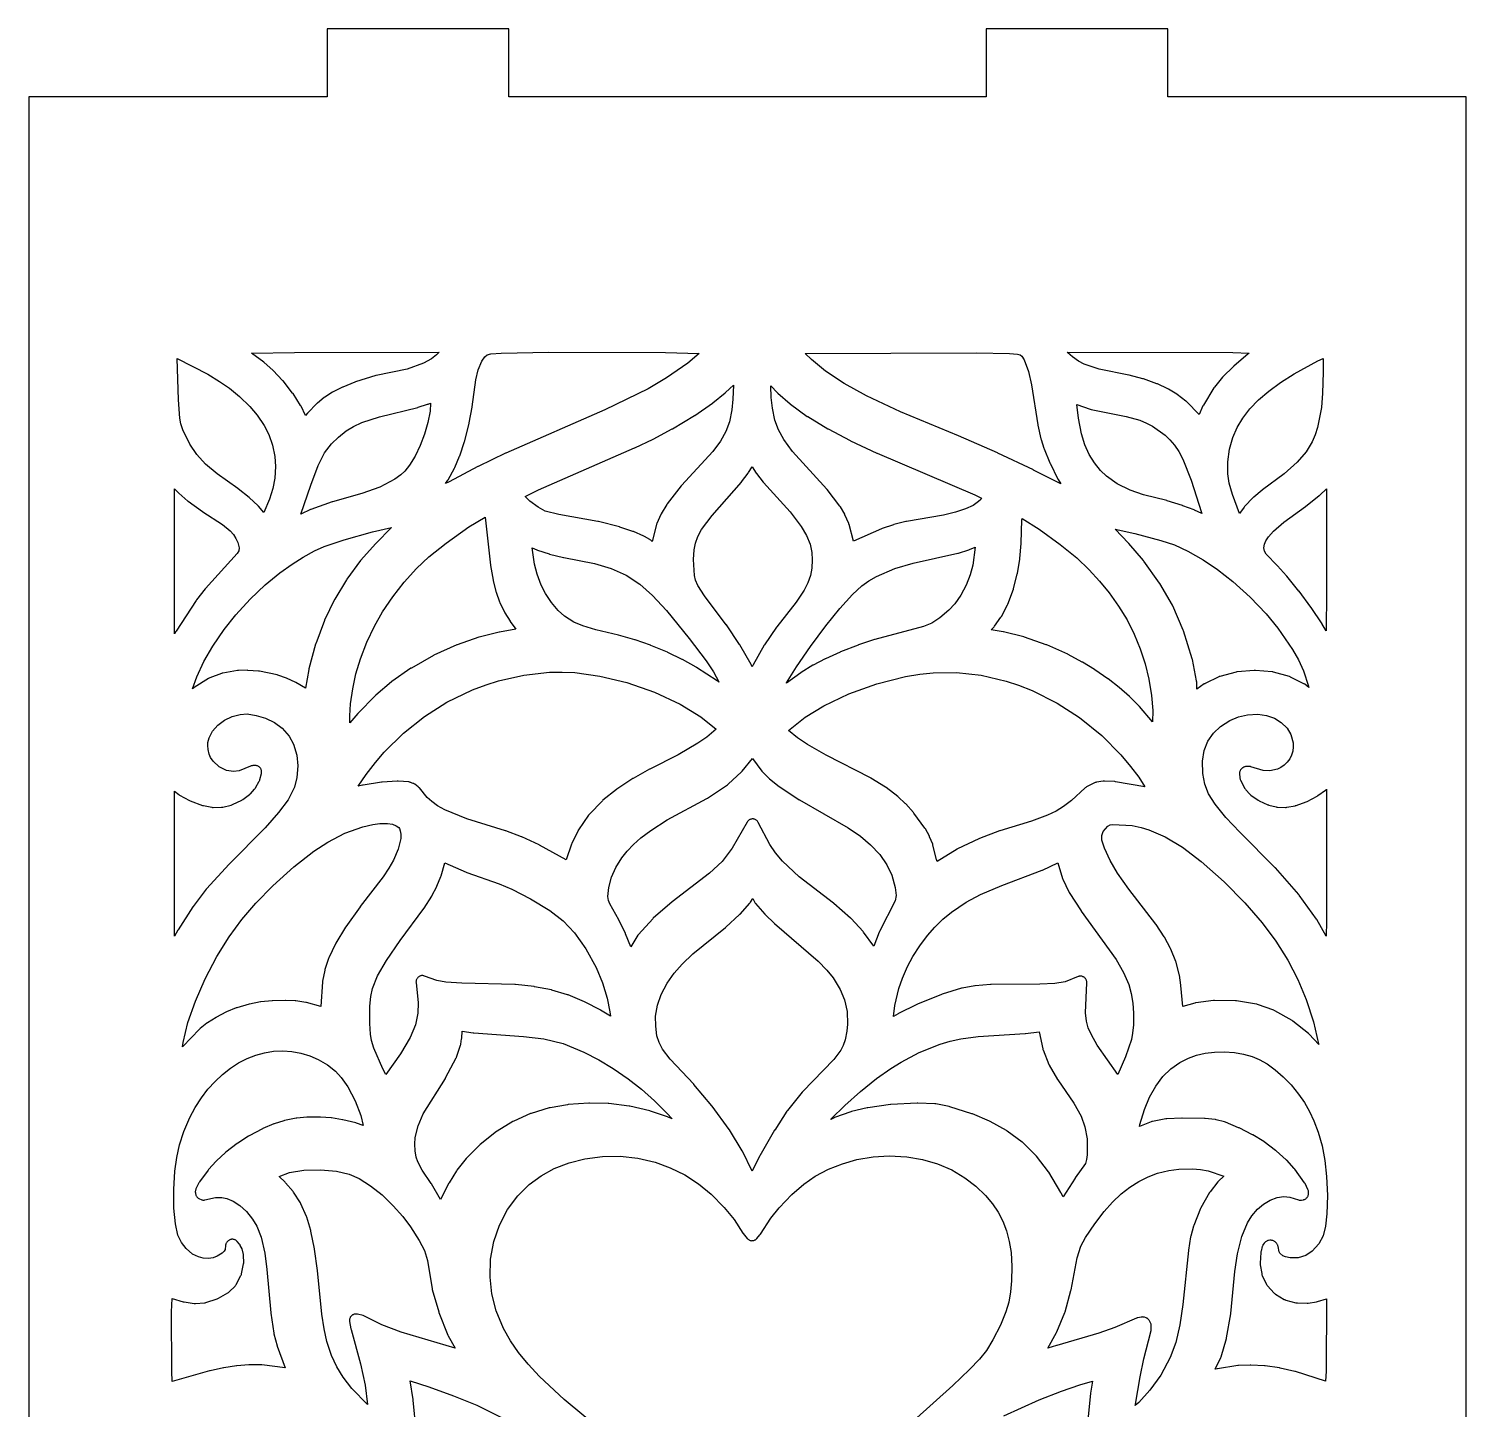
# Model space of a CAD drawing. Header units: millimetres. Extents: x 10 to 410, y 18 to 283.
# Drawn here: x 10 to 73.3, y 222.2 to 283 of the extents above; entities that cross this region are included whole.
import ezdxf

# ---------------------------------------------------------------- set-up
doc = ezdxf.new("R2010")
doc.units = ezdxf.units.MM
doc.layers.add('CUT', color=1, linetype='Continuous')

msp = doc.modelspace()

# ---------------------------------------------------------------- linework, layer by layer
at = {"layer": 'CUT'}
for points in [[(52.134, 160), (52.134, 157), (60.134, 157), (60.134, 160), (73.268, 160), (73.268, 280), (60.134, 280), (60.134, 283), (52.134, 283), (52.134, 280), (31.134, 280), (31.134, 283), (23.134, 283), (23.134, 280), (10, 280), (10, 160), (23.134, 160), (23.134, 157), (31.134, 157), (31.134, 160)], [(18.296, 263.406), (17.784, 263.835), (17.403, 264.252), (17.093, 264.714), (16.781, 265.343), (16.7, 265.604), (16.652, 265.863), (16.588, 266.671), (16.528, 268.49), (17.875, 267.791), (18.401, 267.478), (18.836, 267.176), (19.277, 266.812), (19.729, 266.373), (20.054, 265.992), (20.358, 265.541), (20.562, 265.138), (20.731, 264.663), (20.83, 264.174), (20.858, 263.738), (20.824, 263.221), (20.736, 262.76), (20.591, 262.286), (20.349, 261.701), (20.111, 261.983), (20.087, 262.008), (19.716, 262.353), (19.699, 262.367), (19.215, 262.751), (19.203, 262.76)], [(28.057, 268.764), (27.947, 268.64), (27.721, 268.471), (27.38, 268.281), (26.659, 268.015), (25.297, 267.738), (25.272, 267.731), (24.378, 267.458), (24.352, 267.449), (23.822, 267.229), (23.802, 267.22), (23.395, 267.013), (23.372, 267.001), (23.027, 266.784), (22.997, 266.762), (22.703, 266.518), (22.682, 266.5), (22.28, 266.094), (22.267, 266.079), (22.178, 265.976), (22.175, 265.983), (21.984, 266.388), (21.966, 266.42), (21.631, 266.939), (21.615, 266.961), (21.191, 267.495), (21.175, 267.512), (20.758, 267.956), (20.742, 267.971), (20.368, 268.309), (20.343, 268.328), (19.797, 268.721), (21.69, 268.755)], [(29.516, 266.358), (29.683, 267.55), (29.779, 267.983), (29.947, 268.374), (30.08, 268.553), (30.177, 268.642), (30.344, 268.688), (30.79, 268.726), (32.883, 268.761), (38.021, 268.746), (39.504, 268.709), (39.514, 268.708), (39.001, 268.284), (38.072, 267.631), (37.267, 267.146), (35.355, 266.23), (30.992, 264.318), (30.983, 264.313), (29.774, 263.728), (29.766, 263.724), (28.506, 263.063), (28.342, 262.984), (28.44, 263.124), (28.456, 263.15), (28.735, 263.655), (28.747, 263.68), (28.964, 264.184), (28.972, 264.206), (29.184, 264.837), (29.19, 264.859), (29.385, 265.641), (29.389, 265.658), (29.514, 266.346)], [(51.706, 268.741), (53.166, 268.707), (53.522, 268.676), (53.639, 268.648), (53.708, 268.585), (53.814, 268.427), (54.008, 267.913), (54.134, 267.322), (54.409, 265.564), (54.412, 265.546), (54.546, 264.948), (54.553, 264.924), (54.679, 264.531), (54.687, 264.51), (54.943, 263.889), (54.951, 263.872), (55.298, 263.175), (55.309, 263.156), (55.422, 262.967), (54.228, 263.575), (54.221, 263.579), (52.647, 264.323), (52.64, 264.326), (50.922, 265.083), (50.916, 265.086), (48.365, 266.131), (46.867, 266.839), (45.888, 267.386), (45.074, 267.928), (44.454, 268.435), (44.179, 268.706)], [(55.721, 268.763), (62.996, 268.745), (63.715, 268.725), (63.695, 268.711), (63.675, 268.695), (63.036, 268.15), (63.02, 268.136), (62.559, 267.675), (62.541, 267.656), (62.183, 267.224), (62.159, 267.191), (61.698, 266.437), (61.68, 266.402), (61.517, 266.024), (60.955, 266.585), (60.927, 266.609), (60.547, 266.899), (60.523, 266.916), (60.167, 267.132), (60.141, 267.145), (59.681, 267.363), (59.654, 267.374), (59.057, 267.583), (59.034, 267.59), (58.437, 267.744), (58.424, 267.747), (57.111, 268.022), (56.453, 268.235), (56.197, 268.364), (55.934, 268.551), (55.739, 268.741)], [(66.485, 264.816), (66.221, 264.382), (65.83, 263.921), (65.253, 263.406), (64.3, 262.707), (64.285, 262.695), (63.916, 262.382), (63.895, 262.363), (63.515, 261.966), (63.494, 261.942), (63.284, 261.666), (62.977, 262.5), (62.833, 263.001), (62.773, 263.409), (62.781, 263.93), (62.853, 264.493), (62.995, 265.008), (63.181, 265.443), (63.429, 265.862), (63.741, 266.268), (64.121, 266.664), (64.572, 267.052), (65.096, 267.433), (65.695, 267.809), (66.735, 268.375), (66.976, 268.492), (66.977, 267.883), (66.944, 266.958), (66.89, 266.324), (66.728, 265.454), (66.62, 265.122)], [(32.723, 261.763), (32.417, 261.937), (32.059, 262.205), (31.846, 262.404), (32.438, 262.697), (36.665, 264.547), (36.673, 264.551), (37.475, 264.935), (37.485, 264.94), (38.321, 265.383), (38.334, 265.39), (39.303, 265.97), (39.319, 265.98), (40.096, 266.516), (40.113, 266.529), (40.655, 266.968), (40.67, 266.981), (41.02, 267.309), (40.994, 266.696), (40.95, 266.22), (40.841, 265.692), (40.681, 265.27), (40.441, 264.848), (40.103, 264.392), (38.73, 262.894), (38.716, 262.877), (38.102, 262.093), (38.083, 262.065), (37.833, 261.649), (37.818, 261.619), (37.639, 261.221), (37.63, 261.198), (37.623, 261.174), (37.44, 260.434), (37.376, 260.487), (37.357, 260.501), (37.338, 260.513), (37.102, 260.651), (37.072, 260.666), (36.614, 260.865), (36.592, 260.873), (36.022, 261.066), (36.002, 261.072), (35.075, 261.31), (35.054, 261.314), (33.329, 261.615)], [(50.263, 261.588), (48.625, 261.31), (48.605, 261.306), (48.08, 261.176), (48.058, 261.169), (47.56, 261.002), (47.535, 260.993), (46.294, 260.441), (46.103, 261.178), (46.097, 261.199), (46.089, 261.219), (45.925, 261.599), (45.911, 261.628), (45.722, 261.955), (45.702, 261.985), (45.144, 262.712), (45.129, 262.73), (43.618, 264.396), (43.24, 264.915), (43.004, 265.344), (42.843, 265.772), (42.73, 266.303), (42.682, 266.774), (42.658, 267.282), (42.954, 266.978), (42.97, 266.964), (43.51, 266.488), (43.53, 266.472), (44.264, 265.939), (44.283, 265.926), (45.163, 265.392), (45.178, 265.383), (46.159, 264.869), (46.17, 264.863), (47.33, 264.319), (47.34, 264.315), (51.645, 262.488), (51.935, 262.337), (51.898, 262.281), (51.801, 262.183), (51.564, 262.021), (51.226, 261.864), (50.79, 261.718)], [(22.743, 263.771), (23.023, 264.327), (23.322, 264.725), (23.631, 265.028), (23.977, 265.301), (24.297, 265.496), (24.659, 265.666), (25.431, 265.92), (27.127, 266.335), (27.145, 266.34), (27.549, 266.469), (27.573, 266.477), (27.688, 266.526), (27.66, 266.168), (27.561, 265.666), (27.411, 265.15), (27.221, 264.65), (27, 264.189), (26.76, 263.794), (26.55, 263.529), (26.373, 263.362), (26.111, 263.171), (25.451, 262.828), (24.666, 262.544), (23.376, 262.18), (23.358, 262.175), (22.417, 261.84), (22.395, 261.831), (21.973, 261.639), (22.413, 262.909)], [(60.088, 262.227), (59.07, 262.489), (58.474, 262.695), (57.904, 262.973), (57.43, 263.306), (57.168, 263.555), (56.901, 263.886), (56.675, 264.262), (56.488, 264.687), (56.337, 265.176), (56.197, 265.862), (56.126, 266.456), (56.722, 266.255), (56.755, 266.246), (58.299, 265.929), (58.899, 265.764), (59.196, 265.645), (59.465, 265.502), (60.016, 265.105), (60.229, 264.904), (60.426, 264.67), (60.613, 264.388), (60.794, 264.049), (61.168, 263.132), (61.621, 261.708), (61.633, 261.662), (61.302, 261.811), (61.286, 261.817), (60.794, 262.006), (60.778, 262.011), (60.102, 262.223)], [(41.877, 255), (41.862, 254.969), (41.84, 254.914), (41.807, 254.991), (41.792, 255.022), (41.301, 255.882), (41.289, 255.902), (40.705, 256.757), (40.697, 256.768), (39.74, 258.032), (39.449, 258.499), (39.352, 258.723), (39.297, 258.934), (39.259, 259.642), (39.284, 260.057), (39.343, 260.361), (39.449, 260.65), (39.615, 260.953), (40.083, 261.577), (41.364, 263.045), (41.376, 263.06), (41.666, 263.442), (41.682, 263.464), (41.834, 263.711), (42.009, 263.442), (42.023, 263.423), (42.32, 263.041), (42.333, 263.025), (43.506, 261.735), (43.999, 261.092), (44.232, 260.688), (44.386, 260.31), (44.466, 259.95), (44.482, 259.628), (44.461, 259.254), (44.402, 258.927), (44.296, 258.617), (44.127, 258.289), (43.77, 257.765), (42.923, 256.676), (42.913, 256.662), (42.385, 255.887), (42.373, 255.868)], [(17.768, 258.348), (17.379, 257.855), (17.364, 257.834), (16.486, 256.481), (16.477, 256.466), (16.416, 256.358), (16.411, 262.744), (16.588, 262.569), (16.605, 262.554), (17.008, 262.212), (17.023, 262.2), (17.647, 261.743), (17.661, 261.733), (18.526, 261.175), (18.872, 260.896), (19.017, 260.734), (19.121, 260.568), (19.198, 260.383), (19.258, 260.147), (19.249, 260.019), (19.18, 259.897), (17.781, 258.364)], [(64.784, 260.885), (65.233, 261.282), (66.186, 261.969), (66.197, 261.977), (66.801, 262.458), (66.817, 262.472), (67.123, 262.755), (67.121, 258.197), (67.099, 256.496), (66.929, 256.79), (66.92, 256.804), (66.442, 257.524), (66.434, 257.536), (65.914, 258.238), (65.906, 258.247), (65.37, 258.909), (65.361, 258.919), (64.963, 259.364), (64.953, 259.375), (64.456, 259.873), (64.382, 260.011), (64.36, 260.147), (64.386, 260.308), (64.451, 260.457), (64.566, 260.634)], [(30.321, 259.394), (30.324, 259.378), (30.434, 258.732), (30.439, 258.711), (30.559, 258.228), (30.567, 258.203), (30.716, 257.779), (30.728, 257.75), (30.94, 257.312), (30.955, 257.285), (31.184, 256.923), (31.195, 256.907), (31.444, 256.567), (30.72, 256.445), (30.699, 256.44), (29.828, 256.224), (29.804, 256.217), (28.858, 255.888), (28.834, 255.879), (27.831, 255.423), (27.808, 255.411), (26.844, 254.861), (26.823, 254.847), (25.982, 254.261), (25.962, 254.245), (25.271, 253.661), (25.252, 253.643), (24.496, 252.872), (24.48, 252.855), (24.138, 252.443), (24.139, 252.751), (24.168, 253.278), (24.257, 253.942), (24.4, 254.607), (24.598, 255.269), (24.876, 255.992), (25.214, 256.702), (25.572, 257.329), (26.019, 257.997), (26.518, 258.636), (27.068, 259.239), (27.609, 259.752), (28.368, 260.362), (29.374, 261.07), (30.091, 261.503)], [(58.87, 253.177), (58.458, 253.59), (58.445, 253.602), (57.998, 253.996), (57.986, 254.007), (57.509, 254.38), (57.495, 254.39), (56.927, 254.783), (56.913, 254.792), (56.383, 255.115), (56.37, 255.123), (55.75, 255.455), (55.732, 255.464), (54.803, 255.879), (54.781, 255.888), (53.824, 256.219), (53.801, 256.226), (52.906, 256.45), (52.883, 256.455), (52.364, 256.54), (52.49, 256.679), (52.511, 256.705), (52.789, 257.096), (52.808, 257.128), (53.077, 257.641), (53.092, 257.673), (53.334, 258.325), (53.343, 258.353), (53.509, 259.005), (53.514, 259.028), (53.618, 259.654), (53.62, 259.674), (53.682, 260.337), (53.683, 260.354), (53.715, 261.383), (53.723, 261.442), (54.464, 260.969), (55.388, 260.302), (56.123, 259.707), (56.67, 259.187), (57.13, 258.69), (57.55, 258.176), (57.969, 257.587), (58.337, 256.979), (58.654, 256.352), (58.921, 255.708), (59.137, 255.046), (59.302, 254.367), (59.417, 253.657), (59.469, 252.984), (59.456, 252.486), (58.886, 253.16)], [(23.885, 260.499), (25.134, 260.848), (25.971, 261.047), (25.276, 260.347), (25.264, 260.334), (24.623, 259.604), (24.608, 259.586), (24.003, 258.77), (23.989, 258.748), (23.471, 257.894), (23.458, 257.871), (23.023, 256.973), (23.012, 256.948), (22.633, 255.929), (22.625, 255.904), (22.333, 254.818), (22.328, 254.796), (22.176, 253.97), (21.759, 254.222), (21.731, 254.236), (21.37, 254.402), (21.346, 254.411), (20.969, 254.544), (20.934, 254.554), (20.153, 254.719), (20.115, 254.724), (19.644, 254.758), (19.616, 254.759), (19.231, 254.748), (19.193, 254.745), (18.535, 254.636), (18.508, 254.631), (18.483, 254.623), (17.963, 254.429), (17.935, 254.417), (17.909, 254.403), (17.281, 253.998), (17.251, 253.976), (17.206, 253.937), (17.396, 254.479), (17.71, 255.15), (18.099, 255.825), (18.6, 256.555), (19.119, 257.206), (19.741, 257.885), (20.409, 258.518), (21.053, 259.047), (21.595, 259.437), (22.084, 259.745), (22.575, 260.015), (22.995, 260.206)], [(66.139, 254.158), (66.116, 254.17), (65.537, 254.461), (65.513, 254.472), (65.487, 254.481), (64.781, 254.68), (64.756, 254.686), (64.73, 254.689), (63.987, 254.757), (63.963, 254.758), (63.938, 254.757), (63.192, 254.694), (63.167, 254.691), (63.142, 254.685), (62.424, 254.49), (62.399, 254.482), (62.375, 254.471), (61.779, 254.183), (61.758, 254.171), (61.739, 254.158), (61.411, 253.924), (61.403, 254.245), (61.402, 254.268), (61.398, 254.291), (61.217, 255.239), (61.209, 255.27), (60.825, 256.497), (60.815, 256.525), (60.349, 257.593), (60.335, 257.622), (59.781, 258.577), (59.767, 258.599), (59.073, 259.571), (59.058, 259.59), (58.415, 260.343), (58.403, 260.356), (57.81, 260.971), (58.681, 260.775), (59.826, 260.478), (60.432, 260.278), (61.019, 260.008), (61.696, 259.62), (62.319, 259.199), (62.997, 258.672), (63.763, 257.985), (64.461, 257.25), (64.976, 256.612), (65.615, 255.679), (65.882, 255.223), (66.1, 254.736), (66.323, 254.067), (66.34, 254.007), (66.16, 254.143)], [(40.135, 254.689), (40.37, 254.257), (40.377, 254.242), (40.308, 254.292), (40.293, 254.303), (39.389, 254.885), (39.375, 254.893), (38.772, 255.233), (38.757, 255.241), (38.127, 255.548), (38.111, 255.555), (37.382, 255.856), (37.366, 255.862), (36.684, 256.097), (36.669, 256.102), (35.963, 256.303), (35.951, 256.306), (34.958, 256.543), (34.388, 256.717), (33.993, 256.884), (33.582, 257.15), (33.305, 257.397), (33.007, 257.741), (32.747, 258.137), (32.558, 258.511), (32.376, 258.99), (32.261, 259.425), (32.16, 260.146), (32.365, 260.056), (32.392, 260.046), (32.899, 259.884), (32.917, 259.879), (33.537, 259.726), (33.549, 259.723), (34.899, 259.455), (35.629, 259.245), (36.296, 258.952), (36.897, 258.554), (37.452, 258.055), (38.062, 257.392), (39.072, 256.16), (39.816, 255.174)], [(43.355, 254.205), (43.791, 254.916), (44.401, 255.807), (45.079, 256.717), (45.699, 257.482), (46.258, 258.102), (46.664, 258.474), (46.974, 258.692), (47.314, 258.889), (48.12, 259.235), (48.921, 259.469), (50.894, 259.916), (50.915, 259.921), (51.377, 260.064), (51.399, 260.072), (51.653, 260.174), (51.55, 259.383), (51.438, 258.969), (51.257, 258.503), (51.028, 258.074), (50.756, 257.689), (50.496, 257.404), (50.098, 257.066), (49.744, 256.833), (49.381, 256.681), (47.244, 256.116), (47.228, 256.111), (46.512, 255.875), (46.499, 255.87), (45.729, 255.571), (45.715, 255.565), (45.067, 255.271), (45.053, 255.264), (44.53, 254.99), (44.513, 254.981), (43.993, 254.661), (43.974, 254.649), (43.348, 254.191)], [(26.258, 249.885), (26.237, 249.886), (26.215, 249.886), (25.55, 249.838), (25.528, 249.835), (24.713, 249.71), (24.686, 249.705), (24.502, 249.658), (24.855, 250.172), (25.259, 250.706), (25.643, 251.154), (26.489, 251.99), (27.415, 252.724), (28.407, 253.35), (29.525, 253.894), (30.131, 254.125), (30.676, 254.298), (31.795, 254.553), (32.923, 254.675), (33.481, 254.685), (34.036, 254.66), (35.14, 254.507), (36.317, 254.219), (37.539, 253.792), (38.665, 253.268), (39.577, 252.711), (40.26, 252.171), (39.849, 251.822), (39.451, 251.548), (38.585, 251.043), (37.334, 250.411), (37.324, 250.406), (36.604, 250.003), (36.586, 249.992), (35.889, 249.532), (35.867, 249.516), (35.274, 249.038), (35.248, 249.015), (34.668, 248.414), (34.653, 248.397), (34.639, 248.379), (34.197, 247.743), (34.185, 247.723), (34.174, 247.703), (33.906, 247.141), (33.893, 247.109), (33.66, 246.418), (32.485, 247.067), (32.467, 247.076), (31.707, 247.424), (31.687, 247.433), (30.991, 247.688), (30.978, 247.692), (29.287, 248.222), (28.306, 248.625), (27.991, 248.801), (27.74, 248.98), (27.541, 249.166), (27.192, 249.583), (27.171, 249.606), (27.146, 249.626), (26.989, 249.745), (26.968, 249.76), (26.947, 249.772), (26.924, 249.782), (26.808, 249.828), (26.782, 249.837), (26.755, 249.843), (26.728, 249.847)], [(58.498, 250.528), (58.852, 250.049), (59.123, 249.631), (57.831, 249.855), (57.798, 249.859), (57.342, 249.884), (57.312, 249.884), (57.282, 249.881), (56.991, 249.834), (56.962, 249.828), (56.934, 249.819), (56.906, 249.806), (56.561, 249.627), (56.54, 249.615), (56.52, 249.601), (56.502, 249.585), (55.896, 249.034), (55.544, 248.766), (55.212, 248.565), (54.833, 248.381), (54.138, 248.121), (52.747, 247.699), (52.728, 247.692), (51.838, 247.352), (51.818, 247.344), (50.883, 246.9), (50.857, 246.886), (49.98, 246.351), (49.953, 246.428), (49.797, 247.065), (49.792, 247.085), (49.784, 247.105), (49.651, 247.428), (49.639, 247.454), (49.464, 247.779), (49.444, 247.811), (48.96, 248.477), (48.941, 248.501), (48.596, 248.881), (48.579, 248.897), (48.27, 249.185), (48.249, 249.202), (47.731, 249.598), (47.709, 249.613), (47.064, 250.014), (47.044, 250.026), (45.09, 251.031), (44.273, 251.499), (43.841, 251.786), (43.439, 252.109), (44.172, 252.698), (44.989, 253.202), (46.1, 253.725), (47.325, 254.16), (48.594, 254.48), (49.214, 254.586), (49.806, 254.654), (50.827, 254.67), (51.924, 254.548), (53.021, 254.288), (53.558, 254.112), (54.157, 253.875), (55.265, 253.32), (56.252, 252.682), (57.231, 251.889), (58.071, 251.041)], [(18.003, 250.928), (17.943, 251.066), (17.89, 251.28), (17.878, 251.444), (17.889, 251.589), (17.94, 251.782), (18.093, 252.075), (18.322, 252.338), (18.613, 252.561), (18.948, 252.726), (19.308, 252.821), (19.606, 252.837), (20.011, 252.773), (20.414, 252.651), (20.823, 252.455), (21.157, 252.209), (21.461, 251.862), (21.653, 251.508), (21.795, 251.029), (21.842, 250.555), (21.806, 250.041), (21.692, 249.62), (21.411, 249.065), (20.997, 248.495), (20.401, 247.824), (18.821, 246.232), (18.814, 246.224), (17.821, 245.142), (17.803, 245.121), (17.233, 244.364), (17.22, 244.346), (16.573, 243.333), (16.564, 243.318), (16.416, 243.051), (16.411, 249.435), (16.599, 249.292), (16.616, 249.279), (16.635, 249.268), (17.069, 249.033), (17.106, 249.016), (17.654, 248.815), (17.675, 248.808), (17.697, 248.803), (18.061, 248.732), (18.091, 248.728), (18.121, 248.727), (18.48, 248.735), (18.508, 248.737), (18.536, 248.742), (18.909, 248.828), (18.937, 248.836), (18.964, 248.847), (19.373, 249.038), (19.4, 249.052), (19.424, 249.069), (19.715, 249.29), (19.735, 249.306), (19.754, 249.325), (19.942, 249.535), (19.961, 249.559), (19.977, 249.584), (20.144, 249.878), (20.155, 249.9), (20.164, 249.923), (20.171, 249.947), (20.24, 250.219), (20.246, 250.245), (20.248, 250.273), (20.248, 250.3), (20.246, 250.327), (20.241, 250.354), (20.233, 250.38), (20.223, 250.406), (20.21, 250.43), (20.195, 250.453), (20.178, 250.474), (20.159, 250.493), (20.138, 250.511), (20.115, 250.526), (20.091, 250.539), (20.066, 250.55), (20.04, 250.558), (20.013, 250.564), (19.986, 250.567), (19.959, 250.567), (19.856, 250.564), (19.831, 250.562), (19.807, 250.558), (19.783, 250.552), (19.76, 250.543), (19.257, 250.339), (19.007, 250.309), (18.706, 250.354), (18.382, 250.508), (18.113, 250.759)], [(61.9, 251.638), (62.149, 251.994), (62.454, 252.289), (62.86, 252.553), (63.244, 252.712), (63.642, 252.804), (64.1, 252.827), (64.478, 252.773), (64.825, 252.652), (65.128, 252.465), (65.38, 252.21), (65.545, 251.937), (65.65, 251.574), (65.657, 251.391), (65.633, 251.205), (65.579, 251.029), (65.497, 250.865), (65.39, 250.718), (65.261, 250.589), (65.114, 250.483), (64.958, 250.406), (64.629, 250.332), (64.328, 250.351), (63.792, 250.513), (63.769, 250.519), (63.746, 250.522), (63.722, 250.524), (63.631, 250.528), (63.605, 250.528), (63.58, 250.525), (63.555, 250.52), (63.53, 250.513), (63.507, 250.504), (63.484, 250.492), (63.432, 250.464), (63.41, 250.45), (63.389, 250.434), (63.37, 250.416), (63.352, 250.396), (63.336, 250.375), (63.323, 250.352), (63.311, 250.328), (63.302, 250.304), (63.295, 250.278), (63.291, 250.252), (63.289, 250.226), (63.29, 250.199), (63.301, 250.038), (63.305, 250.01), (63.311, 249.982), (63.32, 249.956), (63.331, 249.93), (63.518, 249.564), (63.531, 249.543), (63.545, 249.522), (63.561, 249.503), (63.744, 249.302), (63.767, 249.279), (63.792, 249.26), (64.113, 249.037), (64.136, 249.023), (64.16, 249.011), (64.541, 248.843), (64.563, 248.834), (64.586, 248.827), (64.901, 248.748), (64.93, 248.742), (64.959, 248.739), (65.316, 248.726), (65.347, 248.727), (65.378, 248.731), (65.732, 248.797), (65.754, 248.802), (65.775, 248.809), (66.228, 248.972), (66.265, 248.988), (66.71, 249.225), (66.742, 249.245), (67.075, 249.485), (67.096, 249.502), (67.123, 249.526), (67.115, 243.702), (67.102, 243.054), (66.686, 243.784), (66.671, 243.807), (65.92, 244.864), (65.902, 244.886), (64.878, 246.058), (64.865, 246.072), (63.297, 247.637), (62.693, 248.277), (62.212, 248.869), (61.929, 249.325), (61.759, 249.741), (61.667, 250.215), (61.658, 250.766), (61.732, 251.236)], [(47.989, 245.747), (48.139, 245.204), (48.176, 244.844), (48.135, 244.616), (47.438, 243.264), (47.425, 243.234), (47.191, 242.614), (46.74, 243.234), (46.72, 243.259), (46.196, 243.831), (46.172, 243.854), (45.43, 244.493), (45.419, 244.503), (43.909, 245.669), (43.179, 246.357), (42.872, 246.721), (42.613, 247.093), (42.107, 248.066), (42.093, 248.089), (42.077, 248.112), (42.059, 248.132), (42.039, 248.151), (42.017, 248.167), (41.994, 248.182), (41.97, 248.194), (41.944, 248.203), (41.918, 248.21), (41.891, 248.215), (41.864, 248.217), (41.837, 248.216), (41.809, 248.212), (41.783, 248.206), (41.757, 248.198), (41.732, 248.186), (41.708, 248.173), (41.686, 248.157), (41.665, 248.139), (41.647, 248.12), (41.63, 248.098), (41.615, 248.075), (40.961, 246.926), (40.512, 246.34), (39.962, 245.826), (38.325, 244.572), (38.312, 244.561), (37.488, 243.843), (37.464, 243.82), (36.842, 243.133), (36.827, 243.114), (36.813, 243.094), (36.497, 242.593), (36.271, 243.166), (36.262, 243.186), (35.977, 243.768), (35.97, 243.782), (35.574, 244.487), (35.517, 244.634), (35.487, 244.804), (35.53, 245.201), (35.654, 245.649), (35.844, 246.081), (36.103, 246.5), (36.341, 246.802), (36.622, 247.098), (36.945, 247.387), (37.375, 247.715), (38.097, 248.171), (39.848, 249.116), (39.871, 249.13), (40.75, 249.719), (40.767, 249.731), (40.784, 249.745), (41.373, 250.29), (41.401, 250.319), (41.852, 250.873), (42.271, 250.315), (42.298, 250.285), (42.58, 250.005), (42.599, 249.988), (42.947, 249.703), (42.97, 249.686), (43.91, 249.061), (43.926, 249.052), (46.064, 247.831), (46.601, 247.455), (47.051, 247.077), (47.459, 246.645), (47.769, 246.204)], [(17.863, 239.237), (17.842, 239.222), (17.548, 238.989), (17.52, 238.964), (16.779, 238.195), (16.769, 238.183), (16.792, 238.378), (17.008, 239.25), (17.339, 240.198), (17.77, 241.181), (18.282, 242.157), (18.814, 243.021), (19.374, 243.796), (19.992, 244.507), (20.744, 245.269), (21.673, 246.112), (22.546, 246.805), (23.158, 247.202), (23.915, 247.584), (24.711, 247.875), (25.139, 247.976), (25.457, 248.018), (25.792, 248.019), (26.01, 247.983), (26.171, 247.92), (26.281, 247.837), (26.312, 247.794), (26.354, 247.687), (26.375, 247.541), (26.369, 247.362), (26.258, 246.883), (26.056, 246.404), (25.855, 246.043), (25.605, 245.67), (24.591, 244.363), (24.584, 244.354), (23.949, 243.463), (23.938, 243.447), (23.514, 242.752), (23.5, 242.726), (23.207, 242.106), (23.194, 242.074), (23.035, 241.593), (23.027, 241.561), (22.929, 241.079), (22.924, 241.041), (22.856, 239.955), (22.23, 240.135), (22.19, 240.144), (21.75, 240.204), (21.725, 240.206), (21.305, 240.225), (21.287, 240.226), (20.73, 240.214), (20.708, 240.212), (20.22, 240.163), (20.195, 240.16), (19.72, 240.069), (19.694, 240.062), (19.162, 239.906), (19.136, 239.897), (18.701, 239.721), (18.678, 239.71), (18.268, 239.498), (18.245, 239.484)], [(62.182, 240.224), (62.142, 240.221), (61.372, 240.121), (61.35, 240.117), (61.329, 240.112), (60.794, 239.954), (60.711, 240.885), (60.709, 240.9), (60.645, 241.338), (60.639, 241.368), (60.499, 241.908), (60.487, 241.943), (60.269, 242.481), (60.256, 242.509), (59.986, 243.008), (59.975, 243.027), (59.625, 243.564), (59.612, 243.582), (58.419, 245.132), (57.923, 245.834), (57.593, 246.387), (57.343, 246.926), (57.234, 247.285), (57.222, 247.487), (57.294, 247.657), (57.495, 247.893), (57.603, 247.959), (57.71, 247.977), (58.565, 247.924), (58.963, 247.843), (59.304, 247.742), (60.021, 247.429), (60.779, 246.969), (61.604, 246.342), (62.608, 245.45), (63.528, 244.522), (64.28, 243.651), (64.889, 242.832), (65.415, 241.999), (65.86, 241.145), (66.229, 240.263), (66.546, 239.279), (66.771, 238.317), (66.776, 238.29), (66.356, 238.748), (66.34, 238.764), (66.323, 238.778), (65.637, 239.32), (65.62, 239.333), (65.601, 239.344), (64.837, 239.774), (64.816, 239.784), (64.794, 239.793), (64.083, 240.049), (64.058, 240.057), (64.033, 240.062), (63.152, 240.205), (63.112, 240.209)], [(27.162, 241.27), (27.141, 241.253), (27.121, 241.235), (27.103, 241.214), (27.088, 241.192), (27.074, 241.169), (27.063, 241.144), (27.054, 241.118), (27.048, 241.092), (27.044, 241.065), (27.043, 241.038), (27.045, 241.011), (27.142, 240.118), (27.13, 239.662), (27.019, 239.152), (26.788, 238.599), (26.363, 237.881), (25.715, 236.971), (25.577, 237.223), (25.19, 238.124), (25.087, 238.466), (25.039, 238.743), (25.009, 239.215), (25.016, 239.975), (25.059, 240.405), (25.136, 240.753), (25.356, 241.311), (25.744, 241.985), (26.351, 242.866), (27.395, 244.276), (27.406, 244.293), (27.735, 244.812), (27.748, 244.835), (27.955, 245.241), (27.965, 245.262), (28.136, 245.678), (28.147, 245.71), (28.306, 246.291), (29.253, 245.87), (29.274, 245.861), (30.707, 245.358), (31.266, 245.126), (32.089, 244.705), (32.931, 244.183), (33.522, 243.726), (34.013, 243.198), (34.513, 242.506), (34.972, 241.675), (35.251, 241.007), (35.458, 240.329), (35.577, 239.727), (35.599, 239.53), (35.166, 239.8), (35.149, 239.809), (34.492, 240.159), (34.467, 240.171), (33.742, 240.471), (33.715, 240.481), (33.028, 240.684), (33.001, 240.69), (32.262, 240.832), (32.239, 240.835), (31.423, 240.923), (31.401, 240.924), (29.056, 240.984), (28.352, 241.032), (27.968, 241.1), (27.421, 241.303), (27.395, 241.311), (27.369, 241.317), (27.342, 241.32), (27.314, 241.321), (27.287, 241.319), (27.261, 241.314), (27.235, 241.306), (27.209, 241.297), (27.185, 241.284)], [(56.509, 241.189), (56.491, 241.21), (56.471, 241.23), (56.449, 241.247), (56.425, 241.262), (56.4, 241.274), (56.374, 241.285), (56.348, 241.292), (56.32, 241.297), (56.292, 241.299), (56.264, 241.298), (56.237, 241.294), (56.21, 241.288), (56.183, 241.279), (55.616, 241.054), (55.164, 240.973), (54.507, 240.942), (52.357, 240.934), (52.335, 240.933), (51.66, 240.877), (51.635, 240.874), (51.083, 240.775), (51.048, 240.767), (50.2, 240.501), (50.178, 240.493), (49.111, 240.059), (49.093, 240.051), (48.282, 239.653), (48.258, 239.64), (48.055, 239.514), (48.115, 239.999), (48.296, 240.752), (48.456, 241.212), (48.681, 241.728), (48.912, 242.161), (49.215, 242.636), (49.555, 243.086), (49.882, 243.454), (50.235, 243.799), (50.611, 244.115), (51.252, 244.557), (51.893, 244.892), (52.834, 245.292), (54.603, 245.959), (54.624, 245.968), (55.296, 246.286), (55.503, 245.598), (55.518, 245.559), (55.779, 245.004), (55.797, 244.972), (56.313, 244.171), (56.321, 244.158), (57.854, 242.034), (58.186, 241.459), (58.413, 240.928), (58.527, 240.528), (58.595, 240.112), (58.624, 239.661), (58.618, 239.152), (58.585, 238.783), (58.53, 238.507), (58.266, 237.745), (57.938, 236.961), (57.026, 238.262), (56.768, 238.707), (56.629, 239.024), (56.549, 239.318), (56.511, 239.683), (56.566, 241.007), (56.566, 241.035), (56.563, 241.062), (56.557, 241.09), (56.549, 241.116), (56.538, 241.142), (56.525, 241.166)], [(44.737, 241.958), (45.125, 241.56), (45.398, 241.225), (45.717, 240.713), (45.906, 240.26), (46.023, 239.735), (46.039, 239.184), (46.005, 238.874), (45.926, 238.489), (45.848, 238.24), (45.745, 238.033), (45.427, 237.627), (44.06, 236.202), (44.045, 236.186), (43.389, 235.383), (43.371, 235.358), (42.83, 234.523), (42.823, 234.511), (42.174, 233.387), (42.167, 233.373), (41.835, 232.716), (41.407, 233.586), (41.394, 233.608), (40.835, 234.525), (40.822, 234.543), (40.073, 235.577), (40.061, 235.592), (39.279, 236.525), (39.267, 236.538), (38.225, 237.636), (37.895, 238.077), (37.742, 238.373), (37.648, 238.677), (37.594, 239.092), (37.592, 239.529), (37.666, 240.013), (37.831, 240.496), (38.093, 240.986), (38.411, 241.429), (38.757, 241.823), (39.234, 242.283), (40.666, 243.445), (40.679, 243.455), (41.287, 244.01), (41.308, 244.031), (41.736, 244.515), (41.751, 244.533), (41.764, 244.553), (41.862, 244.712), (41.964, 244.537), (41.977, 244.516), (41.993, 244.496), (42.401, 244.019), (42.42, 244), (42.804, 243.629), (42.815, 243.619)], [(38.315, 235.012), (38.142, 235.091), (38.115, 235.102), (37.365, 235.36), (37.337, 235.368), (36.461, 235.572), (36.432, 235.577), (35.536, 235.689), (35.506, 235.692), (34.68, 235.708), (34.654, 235.708), (33.742, 235.641), (33.714, 235.637), (32.943, 235.501), (32.911, 235.494), (32.119, 235.258), (32.085, 235.245), (31.343, 234.917), (31.311, 234.901), (30.613, 234.477), (30.584, 234.457), (29.862, 233.883), (29.838, 233.862), (29.278, 233.303), (29.255, 233.277), (28.847, 232.753), (28.829, 232.727), (28.504, 232.193), (28.495, 232.178), (28.12, 231.469), (27.724, 232.148), (27.713, 232.166), (27.312, 232.75), (27.122, 233.126), (27.054, 233.335), (27.001, 233.615), (26.986, 233.904), (27.009, 234.2), (27.132, 234.709), (27.359, 235.238), (28.337, 236.795), (28.348, 236.814), (28.81, 237.697), (28.82, 237.717), (28.827, 237.737), (29.006, 238.263), (29.012, 238.286), (29.017, 238.308), (29.053, 238.532), (29.056, 238.565), (29.069, 238.872), (29.561, 238.799), (29.583, 238.797), (31.776, 238.645), (32.667, 238.537), (33.526, 238.327), (34.437, 237.953), (35.096, 237.611), (35.718, 237.237), (36.382, 236.778), (36.967, 236.317), (37.535, 235.812), (38.087, 235.264)], [(55.429, 231.777), (54.895, 232.663), (54.878, 232.688), (54.358, 233.371), (54.345, 233.387), (54.33, 233.402), (53.746, 233.971), (53.718, 233.995), (53.067, 234.479), (53.036, 234.499), (52.308, 234.906), (52.28, 234.92), (51.534, 235.232), (51.51, 235.241), (50.539, 235.546), (50.509, 235.554), (49.919, 235.67), (49.898, 235.674), (49.876, 235.675), (49.131, 235.703), (49.108, 235.703), (47.948, 235.648), (47.922, 235.646), (46.928, 235.506), (46.901, 235.501), (46.211, 235.332), (46.184, 235.324), (45.47, 235.072), (45.443, 235.06), (45.298, 234.991), (45.317, 235.013), (45.916, 235.608), (46.603, 236.216), (47.318, 236.787), (47.943, 237.232), (48.394, 237.511), (49.193, 237.931), (50.109, 238.31), (50.548, 238.437), (51.017, 238.535), (51.784, 238.634), (53.857, 238.772), (53.873, 238.773), (54.464, 238.846), (54.63, 238.095), (54.636, 238.073), (54.643, 238.052), (54.897, 237.414), (54.906, 237.394), (54.916, 237.376), (55.279, 236.755), (55.291, 236.737), (56.004, 235.713), (56.314, 235.138), (56.487, 234.664), (56.586, 234.134), (56.587, 233.429), (56.561, 233.231), (56.503, 233.048), (56.062, 232.416), (56.057, 232.408), (55.522, 231.578), (55.444, 231.749)], [(18.703, 229.561), (18.689, 229.539), (18.678, 229.515), (18.669, 229.491), (18.663, 229.465), (18.659, 229.44), (18.639, 229.269), (18.597, 229.189), (18.506, 229.096), (18.297, 228.969), (18.115, 228.905), (17.916, 228.873), (17.679, 228.883), (17.468, 228.937), (17.211, 229.064), (16.925, 229.307), (16.724, 229.573), (16.566, 229.893), (16.454, 230.39), (16.391, 231.091), (16.384, 231.899), (16.433, 232.72), (16.512, 233.321), (16.635, 233.865), (16.826, 234.455), (17.092, 235.077), (17.331, 235.522), (17.597, 235.936), (17.887, 236.317), (18.199, 236.663), (18.529, 236.971), (18.876, 237.243), (19.238, 237.475), (19.611, 237.666), (19.993, 237.816), (20.383, 237.924), (20.778, 237.988), (21.177, 238.007), (21.577, 237.981), (21.977, 237.907), (22.378, 237.783), (22.737, 237.628), (23.152, 237.393), (23.496, 237.12), (23.752, 236.84), (24.037, 236.426), (24.362, 235.811), (24.618, 235.156), (24.719, 234.729), (24.418, 234.829), (24.396, 234.835), (23.83, 234.973), (23.808, 234.978), (23.328, 235.054), (23.306, 235.057), (22.834, 235.095), (22.81, 235.096), (22.27, 235.091), (22.244, 235.09), (21.793, 235.044), (21.767, 235.04), (21.256, 234.938), (21.229, 234.931), (20.807, 234.802), (20.78, 234.792), (20.308, 234.593), (20.283, 234.581), (19.698, 234.264), (19.679, 234.253), (19.198, 233.942), (19.18, 233.929), (18.677, 233.544), (18.659, 233.529), (18.268, 233.172), (18.25, 233.154), (17.912, 232.784), (17.893, 232.76), (17.512, 232.241), (17.497, 232.219), (17.485, 232.196), (17.358, 231.93), (17.347, 231.904), (17.339, 231.878), (17.334, 231.85), (17.331, 231.823), (17.331, 231.795), (17.334, 231.767), (17.342, 231.712), (17.348, 231.684), (17.356, 231.657), (17.367, 231.631), (17.381, 231.607), (17.397, 231.583), (17.416, 231.562), (17.436, 231.542), (17.458, 231.525), (17.482, 231.51), (17.508, 231.497), (17.584, 231.464), (17.611, 231.454), (17.639, 231.447), (17.668, 231.443), (17.697, 231.441), (17.727, 231.443), (17.755, 231.448), (18.219, 231.55), (18.496, 231.556), (18.712, 231.513), (19.002, 231.394), (19.294, 231.204), (19.579, 230.94), (19.855, 230.603), (20.041, 230.292), (20.231, 229.81), (20.387, 229.11), (20.479, 228.383), (20.652, 226.472), (20.654, 226.455), (20.787, 225.582), (20.793, 225.552), (20.931, 225.029), (20.939, 225.004), (21.287, 224.062), (20.252, 224.182), (20.223, 224.184), (19.716, 224.189), (19.693, 224.188), (19.165, 224.148), (19.143, 224.146), (18.587, 224.061), (18.569, 224.057), (17.978, 223.927), (17.961, 223.923), (16.319, 223.449), (16.297, 223.915), (16.287, 226.522), (16.316, 227.106), (16.318, 227.114), (16.795, 226.966), (16.815, 226.961), (16.835, 226.957), (17.277, 226.888), (17.31, 226.885), (17.343, 226.886), (17.732, 226.918), (17.763, 226.923), (17.794, 226.93), (18.3, 227.092), (18.328, 227.103), (18.355, 227.117), (18.769, 227.358), (18.789, 227.371), (18.808, 227.385), (18.826, 227.402), (19.08, 227.655), (19.099, 227.676), (19.116, 227.699), (19.13, 227.723), (19.337, 228.118), (19.348, 228.142), (19.357, 228.166), (19.363, 228.191), (19.457, 228.641), (19.462, 228.672), (19.463, 228.703), (19.458, 228.988), (19.456, 229.016), (19.451, 229.044), (19.409, 229.231), (19.4, 229.263), (19.387, 229.294), (19.312, 229.446), (19.3, 229.467), (19.287, 229.487), (19.272, 229.506), (19.175, 229.618), (19.156, 229.638), (19.135, 229.656), (19.113, 229.671), (19.089, 229.685), (19.064, 229.696), (19.038, 229.705), (19.011, 229.711), (18.984, 229.714), (18.957, 229.715), (18.93, 229.713), (18.903, 229.708), (18.876, 229.701), (18.851, 229.691), (18.826, 229.679), (18.803, 229.665), (18.781, 229.648), (18.762, 229.629), (18.735, 229.602), (18.718, 229.582)], [(63.064, 237.937), (63.471, 237.869), (63.852, 237.758), (64.151, 237.632), (64.505, 237.433), (64.856, 237.179), (65.212, 236.866), (65.559, 236.508), (65.889, 236.105), (66.144, 235.735), (66.37, 235.344), (66.565, 234.931), (66.754, 234.431), (66.923, 233.827), (67.046, 233.177), (67.123, 232.48), (67.155, 231.642), (67.135, 230.832), (67.073, 230.286), (66.966, 229.871), (66.786, 229.51), (66.49, 229.185), (66.211, 229.002), (65.867, 228.903), (65.511, 228.901), (65.309, 228.946), (65.201, 228.993), (65.06, 229.108), (65.033, 229.156), (64.986, 229.403), (64.98, 229.428), (64.971, 229.452), (64.961, 229.476), (64.948, 229.499), (64.934, 229.52), (64.917, 229.54), (64.899, 229.558), (64.853, 229.599), (64.832, 229.616), (64.81, 229.631), (64.786, 229.644), (64.761, 229.655), (64.735, 229.663), (64.708, 229.668), (64.681, 229.671), (64.654, 229.671), (64.626, 229.669), (64.568, 229.661), (64.54, 229.655), (64.513, 229.647), (64.488, 229.637), (64.463, 229.624), (64.439, 229.608), (64.418, 229.59), (64.398, 229.57), (64.38, 229.548), (64.334, 229.484), (64.32, 229.463), (64.308, 229.44), (64.298, 229.417), (64.29, 229.392), (64.235, 229.186), (64.229, 229.159), (64.226, 229.131), (64.196, 228.661), (64.195, 228.629), (64.199, 228.597), (64.264, 228.201), (64.269, 228.175), (64.277, 228.15), (64.287, 228.126), (64.476, 227.73), (64.489, 227.704), (64.505, 227.681), (64.523, 227.659), (64.815, 227.344), (64.834, 227.325), (64.855, 227.308), (64.878, 227.293), (65.256, 227.07), (65.278, 227.058), (65.302, 227.049), (65.326, 227.041), (65.771, 226.922), (65.803, 226.915), (65.836, 226.912), (66.259, 226.901), (66.285, 226.901), (66.311, 226.904), (66.683, 226.964), (66.72, 226.972), (67.121, 227.095), (67.101, 223.912), (67.07, 223.471), (65.75, 223.892), (65.726, 223.898), (65.075, 224.045), (65.053, 224.049), (64.417, 224.14), (64.392, 224.142), (63.781, 224.175), (63.755, 224.175), (63.246, 224.155), (63.216, 224.152), (62.326, 224.018), (62.303, 224.014), (62.222, 223.994), (62.46, 224.507), (62.475, 224.545), (62.71, 225.34), (62.718, 225.371), (62.903, 226.429), (62.906, 226.45), (63.089, 228.293), (63.204, 229.074), (63.394, 229.842), (63.643, 230.44), (63.829, 230.74), (64.083, 231.039), (64.341, 231.26), (64.64, 231.438), (64.944, 231.549), (65.236, 231.592), (65.507, 231.568), (65.88, 231.447), (65.908, 231.44), (65.937, 231.435), (65.966, 231.434), (65.995, 231.435), (66.023, 231.44), (66.099, 231.455), (66.126, 231.462), (66.152, 231.472), (66.177, 231.484), (66.201, 231.499), (66.223, 231.516), (66.243, 231.535), (66.261, 231.556), (66.278, 231.579), (66.291, 231.603), (66.303, 231.629), (66.312, 231.655), (66.318, 231.682), (66.326, 231.73), (66.329, 231.759), (66.329, 231.788), (66.327, 231.817), (66.321, 231.846), (66.312, 231.874), (66.301, 231.9), (66.171, 232.164), (66.16, 232.185), (66.147, 232.204), (65.72, 232.798), (65.699, 232.823), (65.364, 233.191), (65.344, 233.211), (64.898, 233.611), (64.877, 233.628), (64.375, 233.999), (64.355, 234.012), (63.876, 234.308), (63.856, 234.319), (63.271, 234.617), (63.251, 234.626), (62.668, 234.868), (62.63, 234.88), (62.254, 234.976), (62.233, 234.981), (62.213, 234.984), (61.773, 235.028), (61.748, 235.029), (60.77, 235.04), (60.756, 235.04), (60.084, 235.014), (60.045, 235.01), (59.453, 234.902), (59.425, 234.895), (59.397, 234.885), (58.891, 234.678), (58.907, 234.764), (59.102, 235.423), (59.333, 235.977), (59.606, 236.461), (59.919, 236.874), (60.273, 237.219), (60.669, 237.498), (61.048, 237.688), (61.4, 237.812), (61.779, 237.9), (62.184, 237.951), (62.62, 237.964)], [(24.248, 226.382), (24.225, 226.366), (24.204, 226.348), (24.184, 226.328), (24.167, 226.306), (24.152, 226.282), (24.14, 226.258), (24.13, 226.232), (24.123, 226.205), (24.118, 226.177), (24.116, 226.15), (24.117, 226.122), (24.121, 226.094), (24.18, 225.769), (24.185, 225.745), (24.603, 224.225), (24.801, 223.296), (24.913, 222.449), (24.913, 222.442), (24.221, 223.152), (23.837, 223.643), (23.557, 224.101), (23.329, 224.594), (23.126, 225.215), (22.998, 225.778), (22.895, 226.418), (22.703, 228.333), (22.702, 228.343), (22.576, 229.278), (22.573, 229.296), (22.415, 230.076), (22.409, 230.1), (22.232, 230.69), (22.22, 230.722), (21.977, 231.278), (21.968, 231.296), (21.957, 231.315), (21.657, 231.79), (21.633, 231.823), (21.307, 232.204), (21.289, 232.224), (21.026, 232.477), (21.476, 232.649), (22.113, 232.756), (22.834, 232.776), (23.547, 232.708), (24.098, 232.578), (24.544, 232.385), (25.045, 232.074), (25.551, 231.672), (26.046, 231.194), (26.46, 230.717), (26.795, 230.268), (27.187, 229.656), (27.415, 229.225), (27.553, 228.785), (27.754, 227.534), (27.761, 227.501), (28.042, 226.516), (28.052, 226.488), (28.451, 225.494), (28.466, 225.463), (28.767, 224.919), (26.385, 225.63), (25.536, 225.952), (24.773, 226.334), (24.743, 226.347), (24.713, 226.356), (24.462, 226.417), (24.434, 226.422), (24.406, 226.424), (24.379, 226.424), (24.351, 226.421), (24.324, 226.415), (24.297, 226.406), (24.272, 226.395)], [(57.704, 231.352), (58.081, 231.709), (58.465, 232.013), (58.858, 232.265), (59.261, 232.468), (59.676, 232.622), (60.171, 232.742), (60.62, 232.798), (61.22, 232.815), (61.572, 232.788), (61.904, 232.722), (62.599, 232.49), (62.363, 232.269), (62.348, 232.254), (62.334, 232.238), (61.991, 231.802), (61.968, 231.768), (61.584, 231.099), (61.567, 231.064), (61.272, 230.328), (61.261, 230.296), (61.144, 229.851), (61.138, 229.824), (61.045, 229.241), (61.044, 229.227), (60.789, 226.837), (60.662, 225.953), (60.481, 225.177), (60.235, 224.507), (59.833, 223.739), (59.346, 223.068), (58.86, 222.534), (58.702, 222.396), (58.708, 222.453), (58.916, 223.655), (59.083, 224.452), (59.385, 225.641), (59.39, 225.665), (59.393, 225.689), (59.406, 225.872), (59.407, 225.899), (59.405, 225.925), (59.401, 225.951), (59.394, 225.976), (59.385, 226), (59.344, 226.099), (59.333, 226.122), (59.319, 226.145), (59.304, 226.167), (59.286, 226.186), (59.267, 226.204), (59.246, 226.221), (59.223, 226.235), (59.2, 226.246), (59.175, 226.256), (59.105, 226.279), (59.078, 226.287), (59.05, 226.292), (59.022, 226.294), (58.993, 226.293), (58.965, 226.289), (58.813, 226.262), (58.783, 226.254), (58.754, 226.243), (57.808, 225.838), (57.096, 225.576), (55.248, 225.043), (55.239, 225.041), (54.851, 224.915), (55.236, 225.618), (55.249, 225.646), (55.599, 226.496), (55.61, 226.528), (55.869, 227.467), (55.874, 227.489), (56.142, 228.896), (56.309, 229.414), (56.506, 229.786), (56.917, 230.401), (57.334, 230.941)]]:
    msp.add_lwpolyline(points, close=True, dxfattribs=at)
for points in [[(35.986, 220.65), (33.569, 222.669), (32.485, 223.675), (31.977, 224.217), (31.552, 224.738), (31.201, 225.243), (30.893, 225.793), (30.578, 226.563), (30.387, 227.308), (30.303, 228.05), (30.327, 228.846), (30.468, 229.614), (30.719, 230.343), (31.075, 231.02), (31.53, 231.633), (32.029, 232.126), (32.548, 232.511), (33.127, 232.829), (33.787, 233.084), (34.476, 233.262), (35.25, 233.365), (36.028, 233.372), (36.803, 233.284), (37.563, 233.104), (38.232, 232.862), (38.873, 232.546), (39.478, 232.159), (40.041, 231.7), (40.611, 231.118), (41.044, 230.591), (41.428, 229.989), (41.448, 229.962), (41.618, 229.755), (41.636, 229.735), (41.656, 229.717), (41.677, 229.701), (41.7, 229.687), (41.724, 229.675), (41.75, 229.666), (41.776, 229.659), (41.802, 229.655), (41.829, 229.653), (41.856, 229.654), (41.883, 229.658), (41.909, 229.664), (41.935, 229.672), (41.959, 229.683), (41.983, 229.696), (42.005, 229.712), (42.025, 229.729), (42.044, 229.749), (42.183, 229.906), (42.196, 229.923), (42.208, 229.94), (42.66, 230.643), (43.029, 231.102), (43.587, 231.682), (44.118, 232.142), (44.616, 232.489), (45.205, 232.796), (45.82, 233.04), (46.449, 233.219), (47.161, 233.343), (47.873, 233.389), (48.651, 233.349), (49.337, 233.232), (49.998, 233.039), (50.623, 232.77), (51.204, 232.426), (51.689, 232.048), (52.105, 231.646), (52.411, 231.282), (52.666, 230.904), (52.874, 230.505), (53.036, 230.08), (53.155, 229.624), (53.232, 229.132), (53.27, 228.515), (53.26, 227.885), (53.215, 227.397), (53.134, 226.949), (53.009, 226.517), (52.771, 225.937), (52.433, 225.291), (52.146, 224.823), (51.843, 224.438), (51.405, 223.978), (50.665, 223.276), (47.066, 220.038)], [(27.185, 219.934), (26.923, 222.638), (26.921, 222.656), (26.788, 223.481), (27.609, 223.224), (28.696, 222.829), (29.723, 222.407), (31.279, 221.63)], [(52.921, 221.941), (54.477, 222.648), (55.459, 223.035), (56.259, 223.313), (56.814, 223.467), (56.73, 222.936), (56.728, 222.92), (56.438, 220.012)]]:
    msp.add_lwpolyline(points, dxfattribs=at)

doc.saveas('drawing.dxf')
